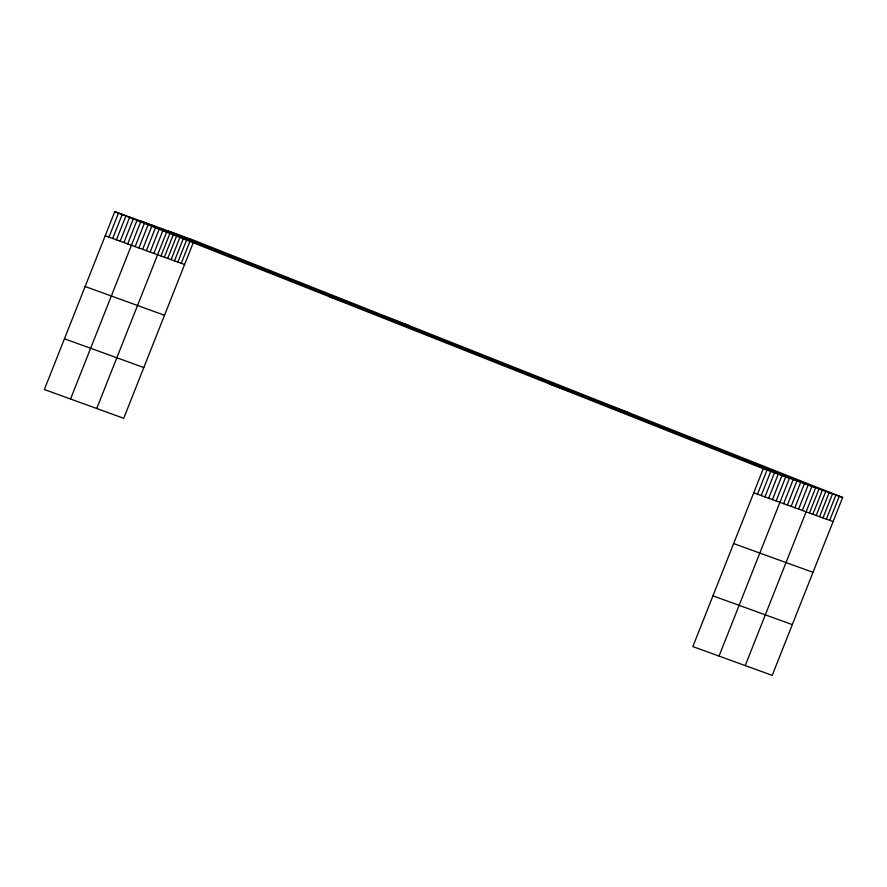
<?xml version="1.0" encoding="UTF-8"?>
<svg xmlns="http://www.w3.org/2000/svg" width="887" height="887" viewBox="0 0 887 887"><rect width="100%" height="100%" fill="white"/><g stroke="black" fill="none" stroke-linecap="round" stroke-linejoin="round"><path stroke-width="1.33" d="M842.65 497.474L763.275 468.713L692.847 646.59L772.222 675.362L842.65 497.474L194.153 240.41L114.778 211.638L44.35 389.526L123.725 418.287L193.144 242.949M108.968 237.117L118.525 212.991M112.716 238.47L122.262 214.355M116.452 239.834L126.009 215.707M120.2 241.186L129.746 217.06M123.936 242.539L133.493 218.424M127.684 243.903L137.23 219.776M70.539 399.017L140.978 221.129L789.463 478.204L719.035 656.081M135.168 246.608L144.714 222.493M138.904 247.972L148.462 223.846M142.652 249.325L152.198 225.198M146.388 250.677L155.946 226.562M150.136 252.041L159.682 227.915M153.872 253.394L163.43 229.267M96.738 408.508L166.667 231.895M160.99 255.977L170.537 231.851M164.361 257.197L173.919 233.07M167.732 258.416L177.289 234.29M171.113 259.636L180.66 235.521M174.484 260.867L183.531 238.004M177.855 262.086L186.902 239.235M181.225 263.306L190.783 239.191M757.465 494.192L767.022 470.066M761.212 495.545L770.759 471.418M764.949 496.897L774.506 472.782M768.696 498.261L778.243 474.135M772.433 499.614L781.979 475.487M776.18 500.967L785.727 476.851M783.664 503.683L793.211 479.557M787.401 505.036L796.947 480.909M791.149 506.399L800.695 482.273M794.885 507.752L804.431 483.626M798.633 509.105L808.179 484.978M802.369 510.457L811.915 486.342M745.235 665.583L815.663 487.695L167.166 230.631M809.487 513.041L819.034 488.914M812.858 514.26L822.404 490.145M816.228 515.491L825.786 491.365M819.61 516.711L829.157 492.584M822.981 517.93L832.527 493.815M826.351 519.15L835.898 495.035M829.722 520.381L839.279 496.254M328.778 296.469L408.153 325.241M549.275 383.871L628.65 412.643M105.231 235.765L184.607 264.526M753.728 492.828L833.104 521.6M85.141 286.501L164.516 315.273M733.638 543.576L813.013 572.337M64.441 338.779L143.816 367.551M712.937 595.853L792.313 624.625M114.778 211.638L763.275 468.713"/></g></svg>
